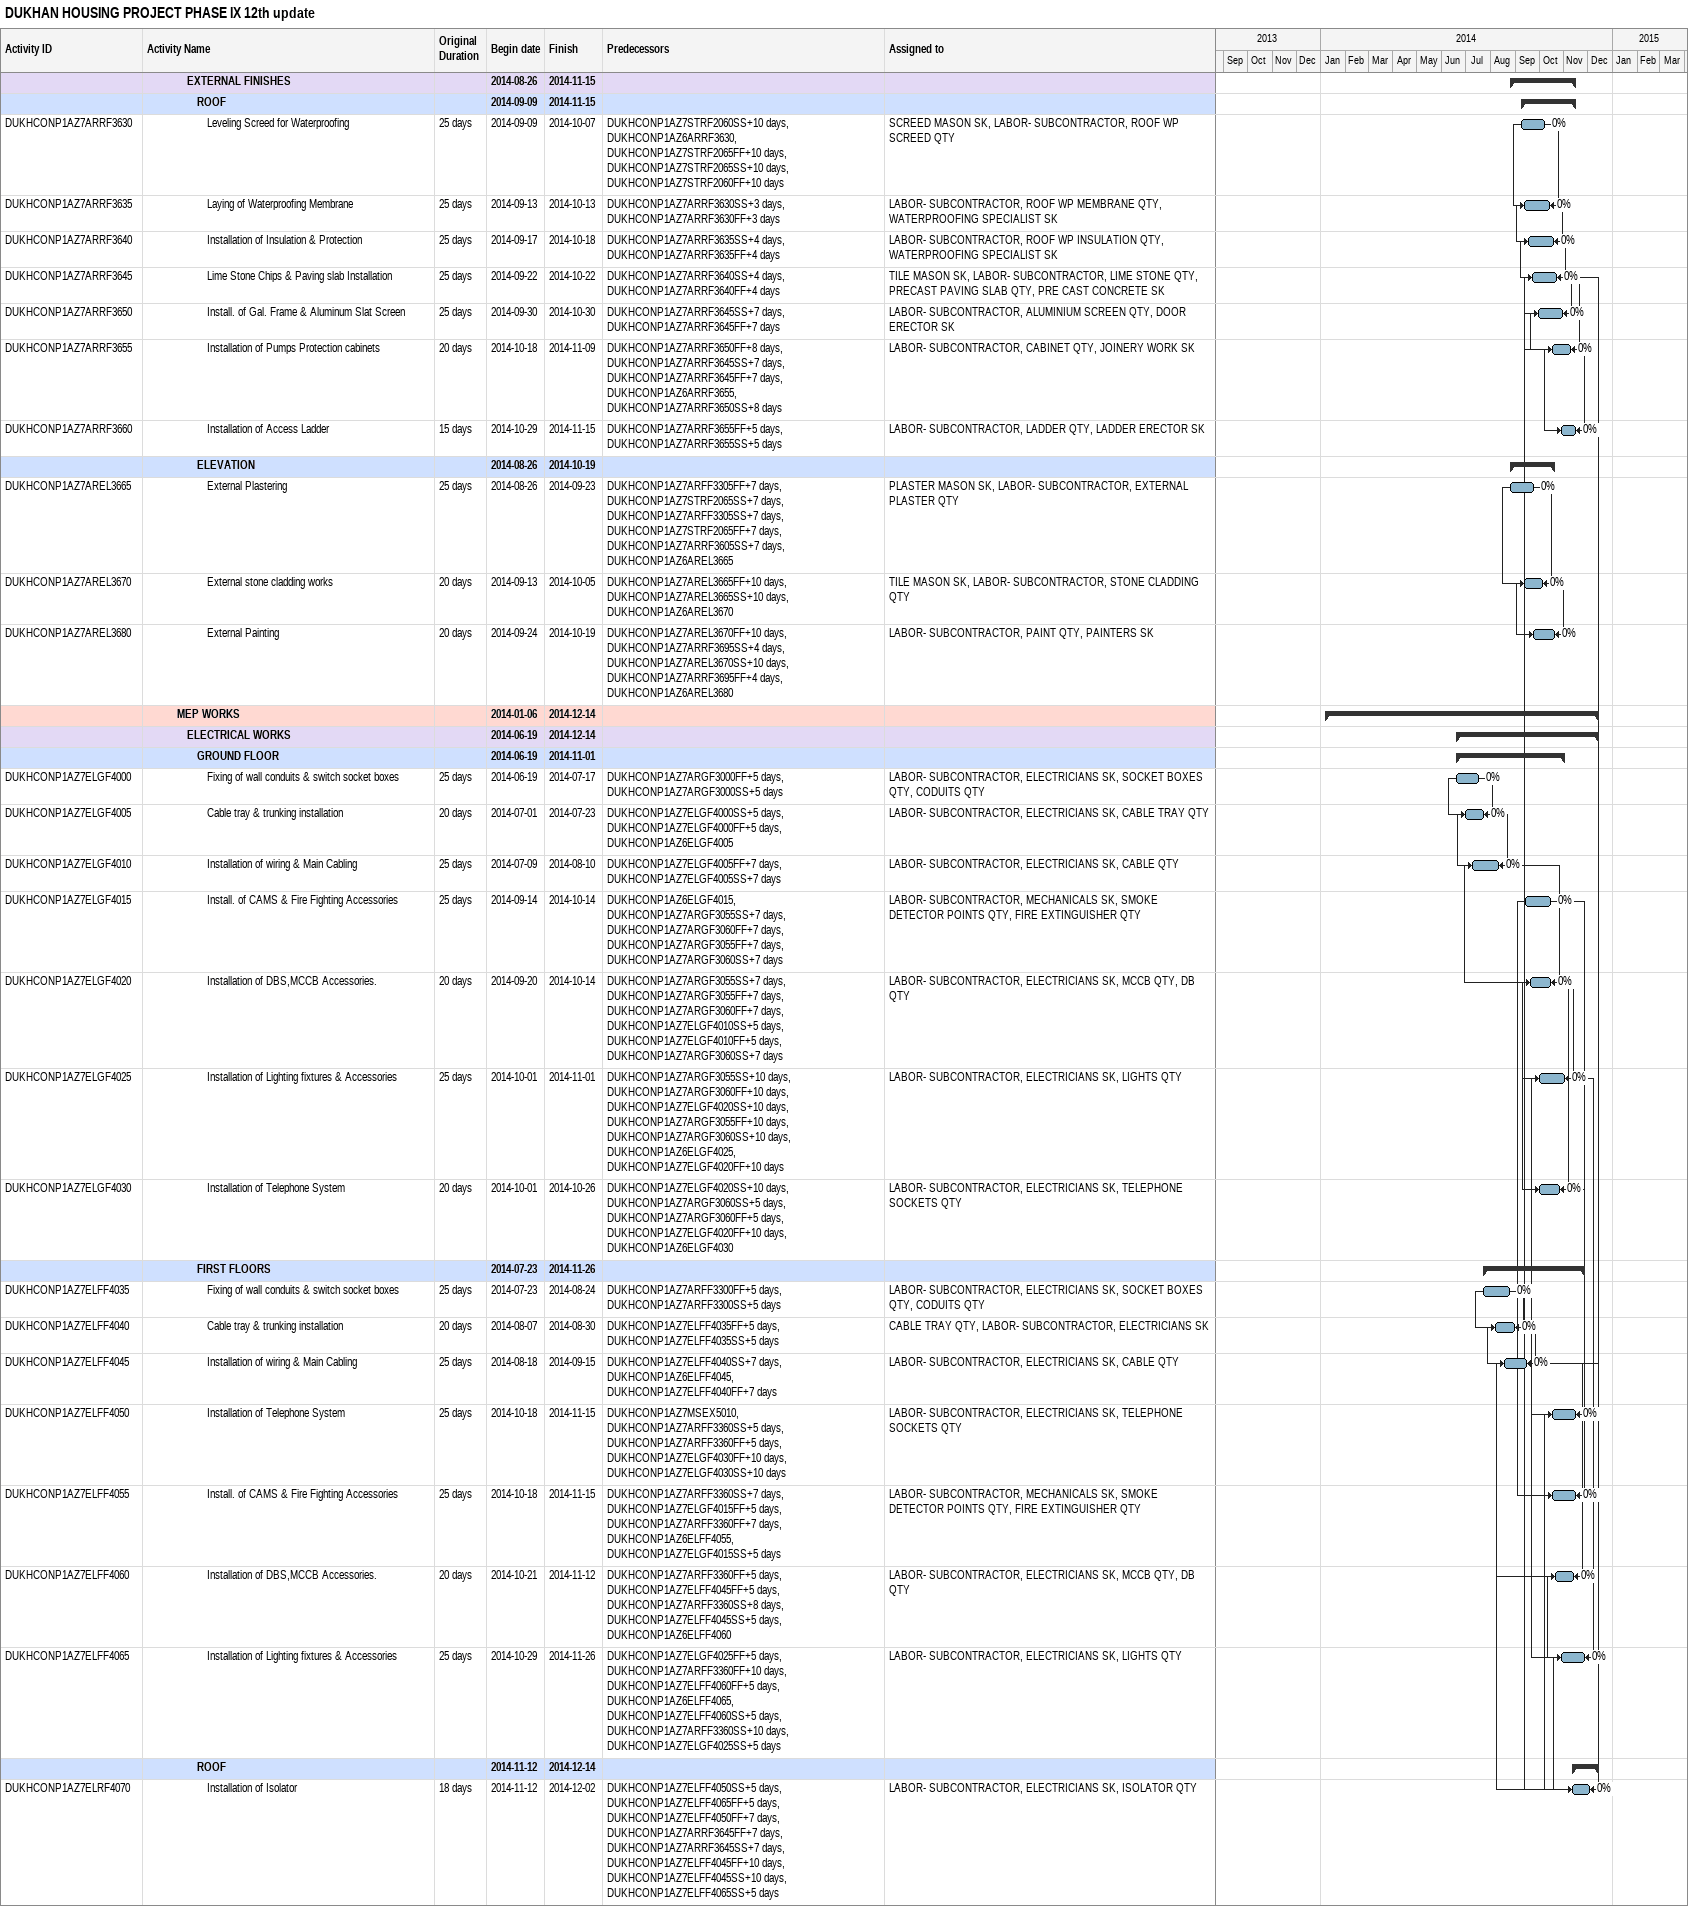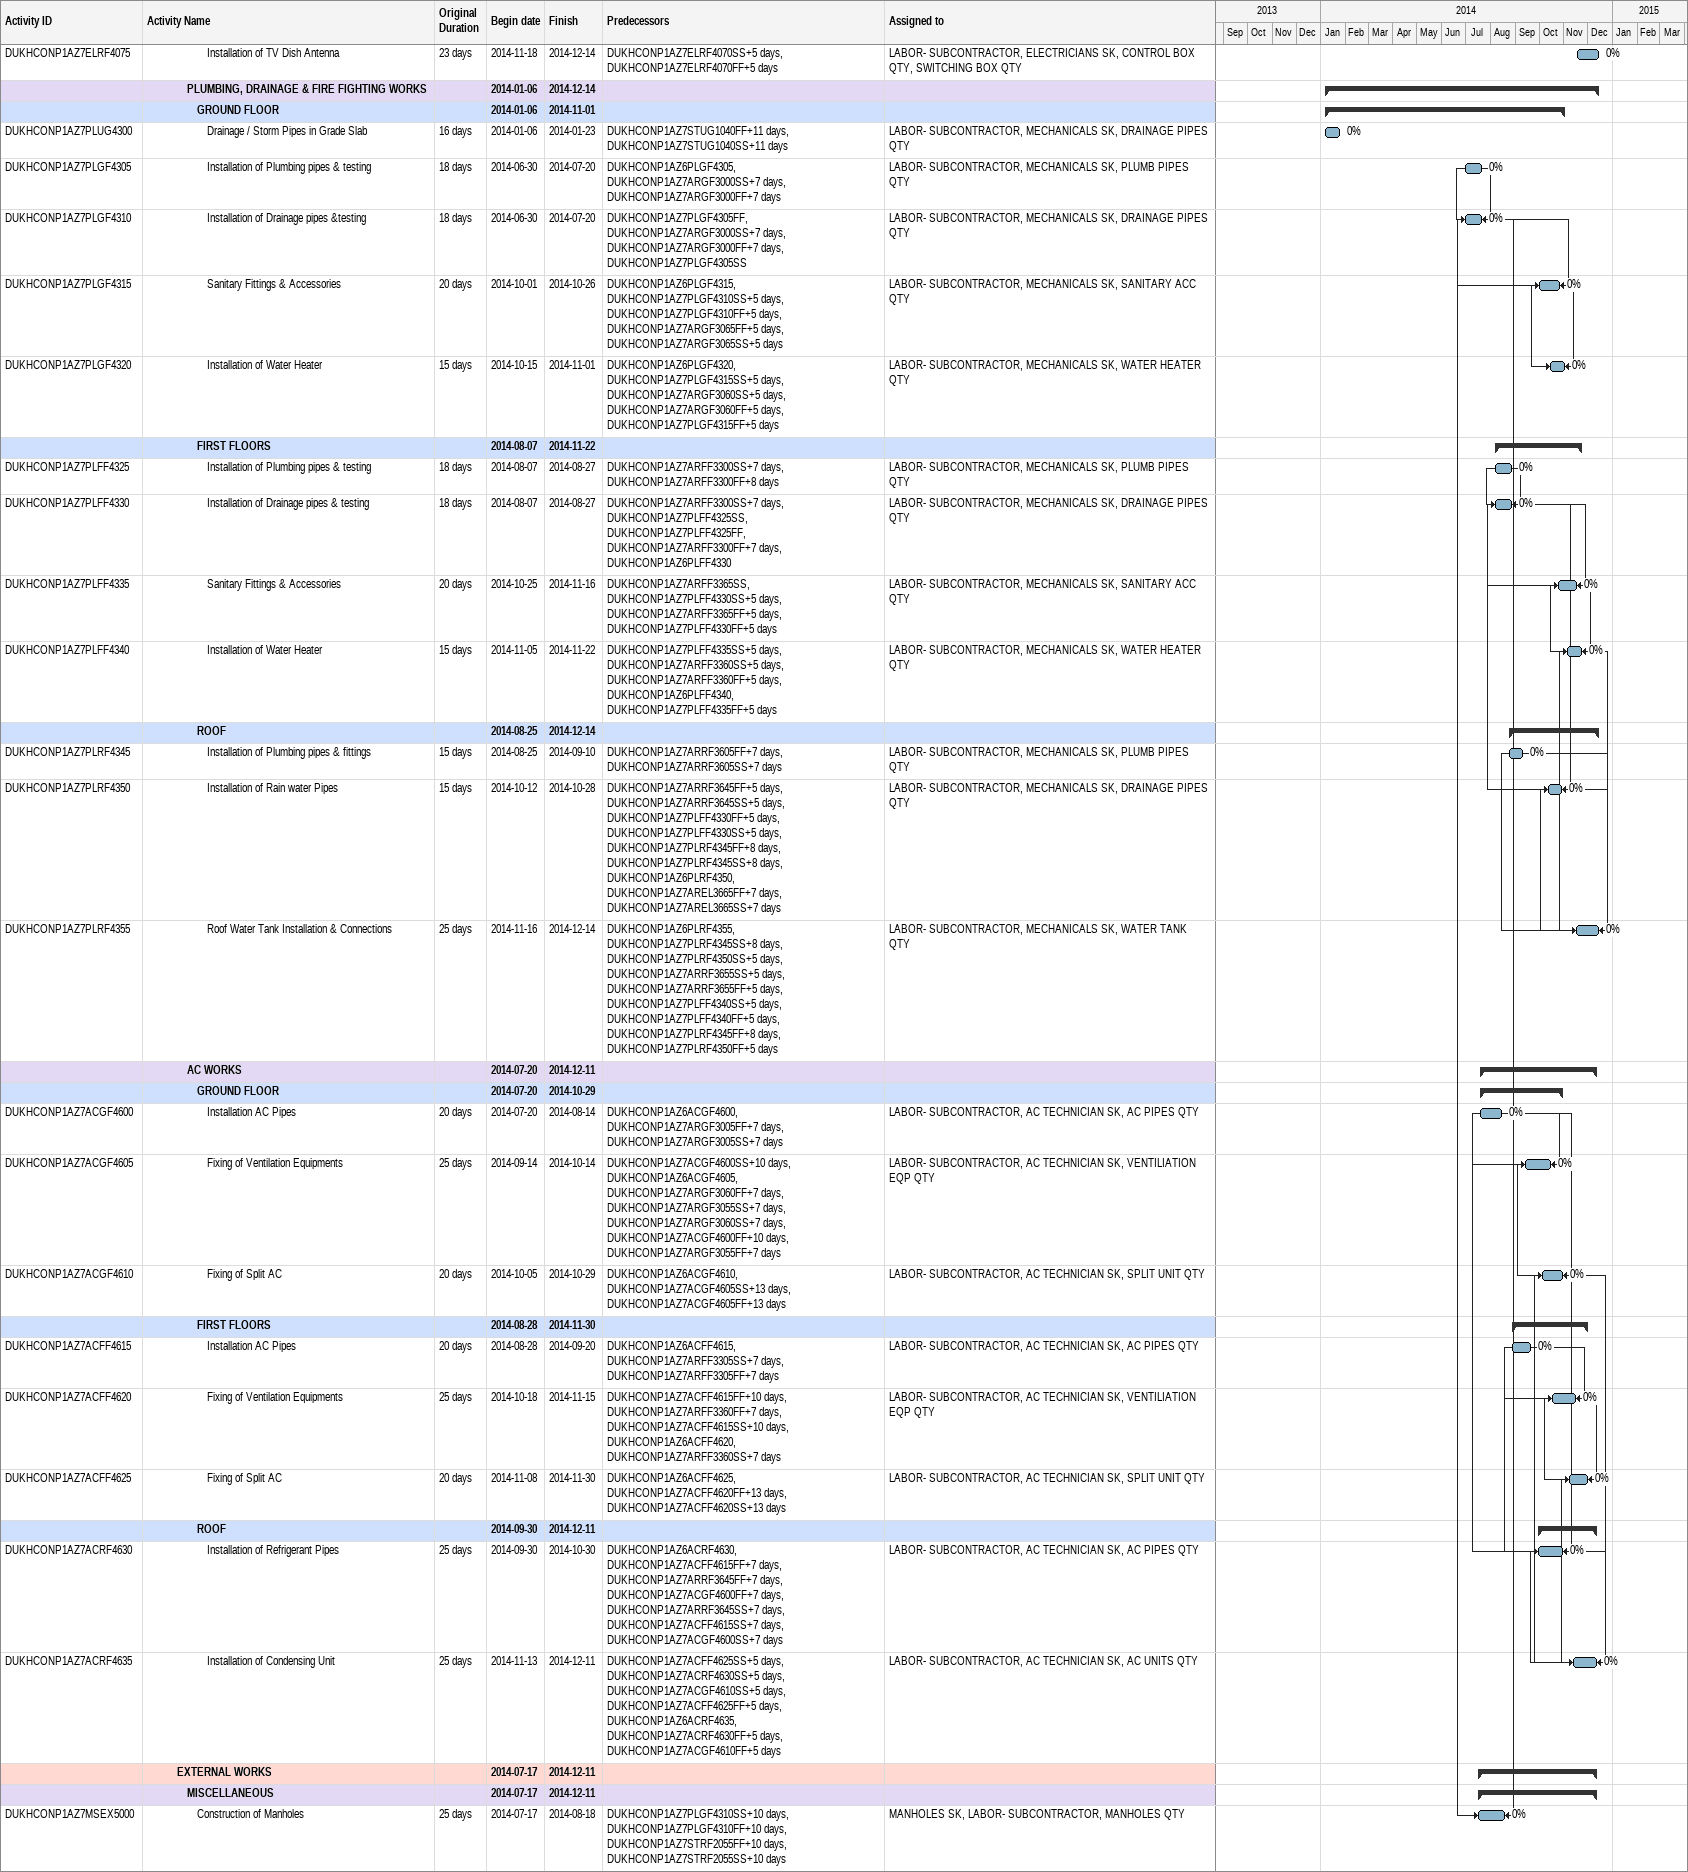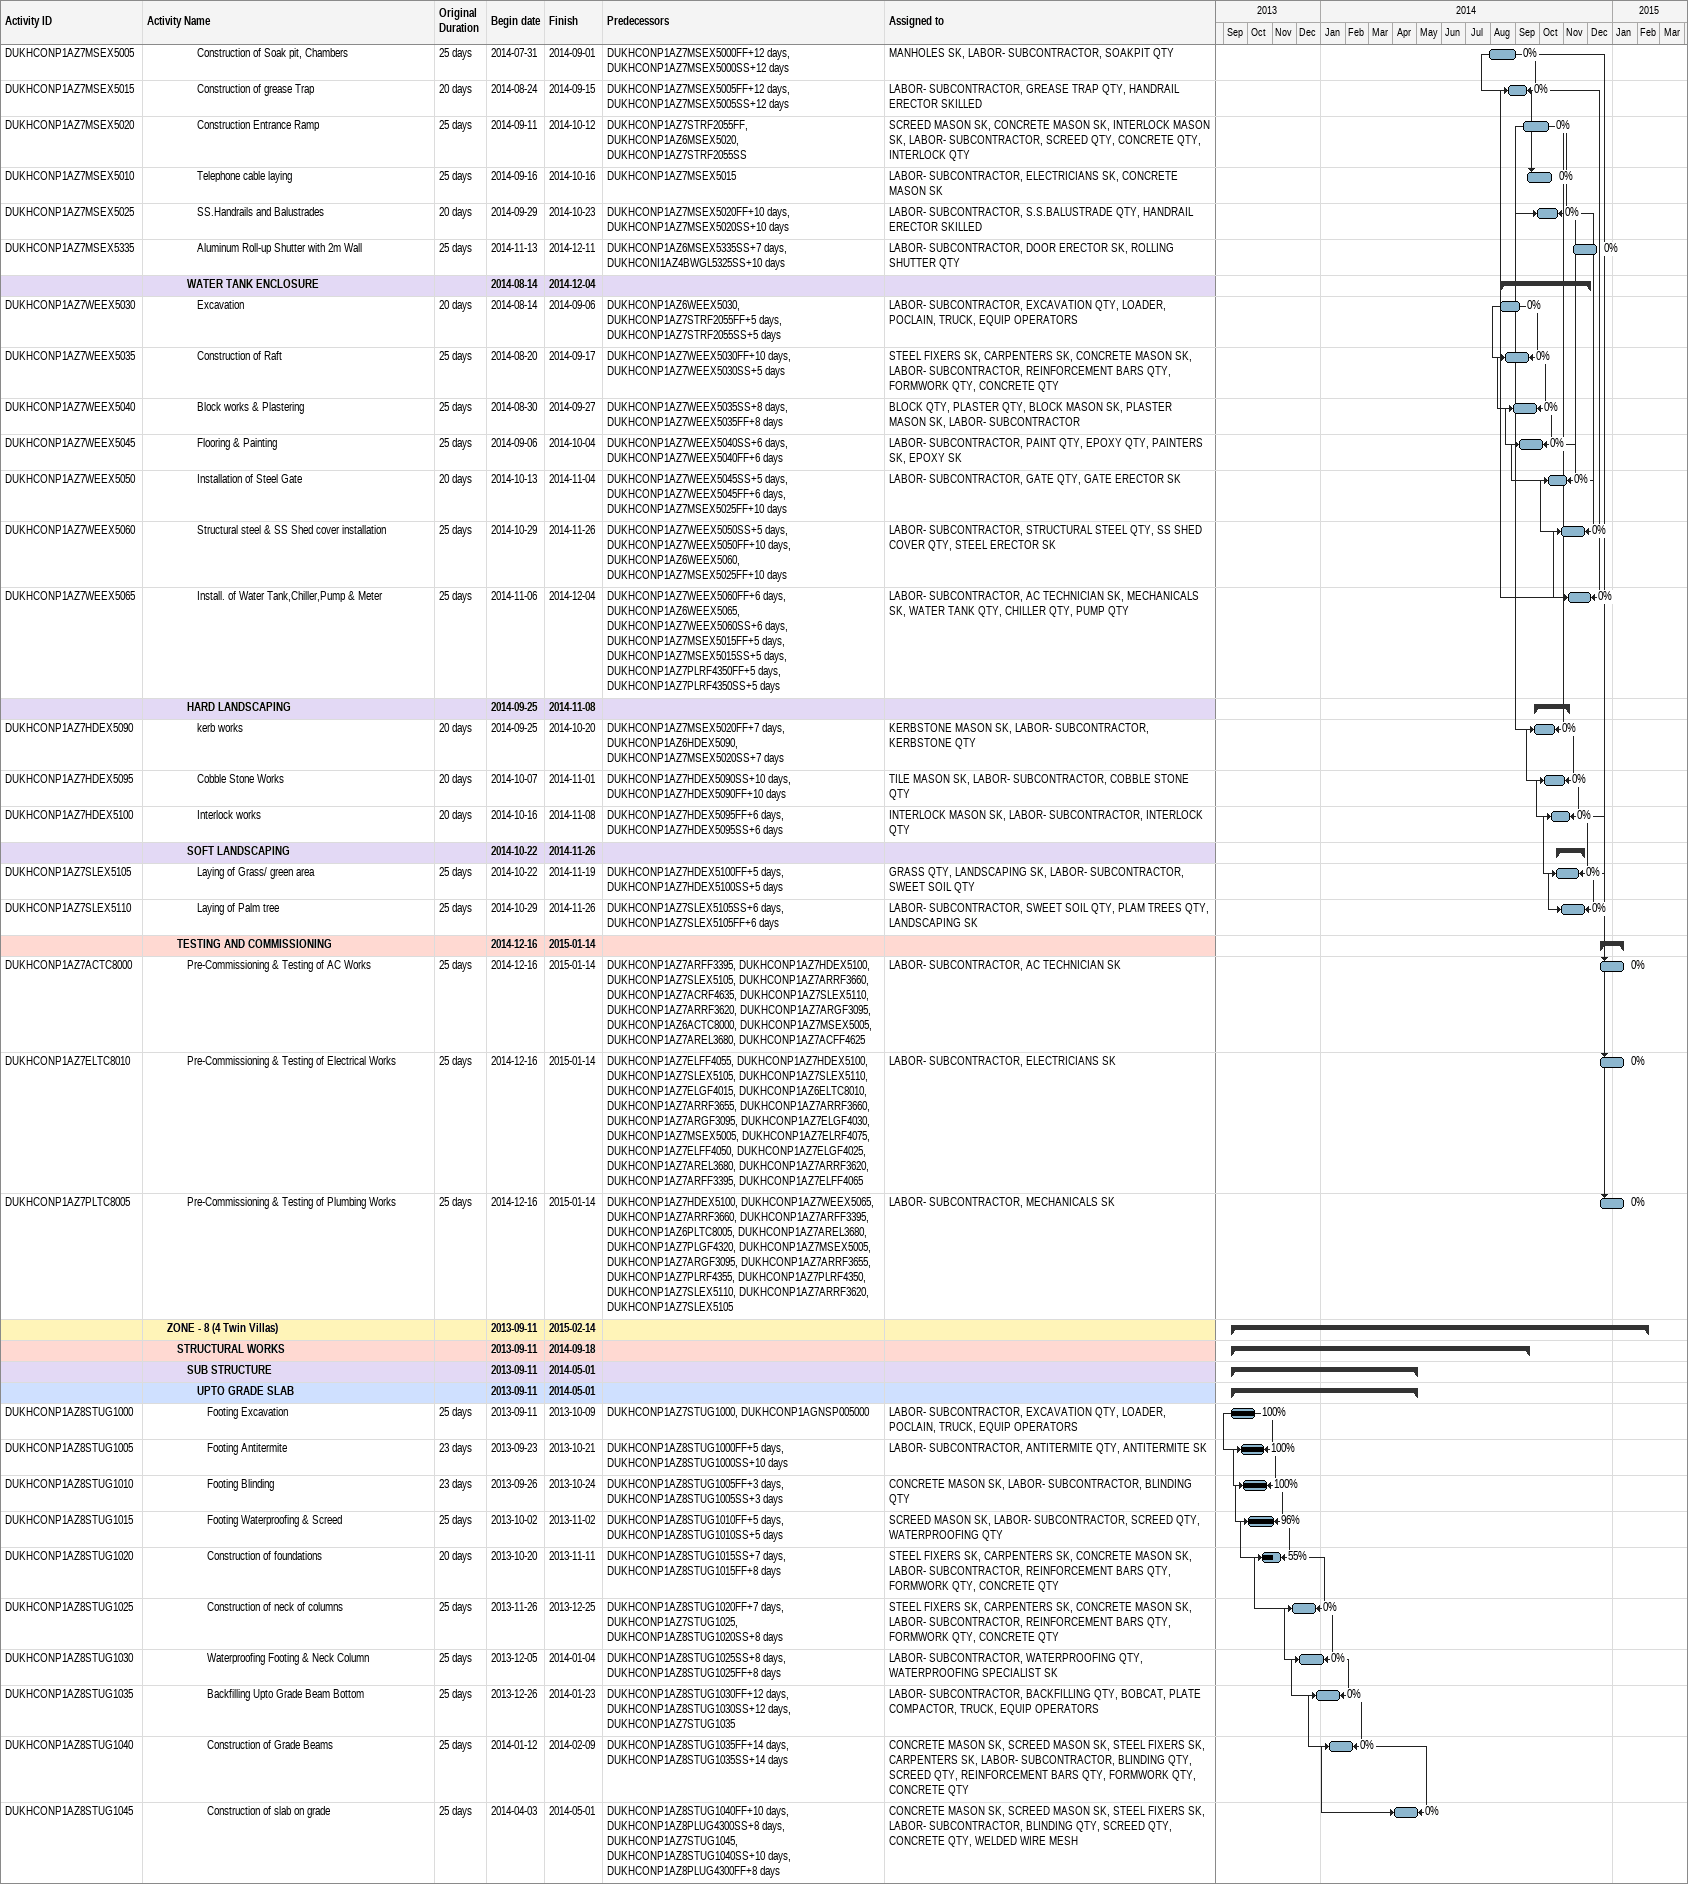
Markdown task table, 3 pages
DUKHAN HOUSING PROJECT PHASE IX 12th update

| ID | Level | Task | Original duration | Start | Finish | Predecessors | Resources | % complete |
|---|---|---|---|---|---|---|---|---|
|  | 5 | **EXTERNAL FINISHES** |  | 2014-08-26 | 2014-11-15 |  |  |  |
|  | 6 | **ROOF** |  | 2014-09-09 | 2014-11-15 |  |  |  |
| DUKHCONP1AZ7ARRF3630 | 7 | Leveling Screed for Waterproofing | 25d | 2014-09-09 | 2014-10-07 | DUKHCONP1AZ7STRF2060SS+10d, DUKHCONP1AZ6ARRF3630, DUKHCONP1AZ7STRF2065FF+10d, DUKHCONP1AZ7STRF2065SS+10d, DUKHCONP1AZ7STRF2060FF+10d | SCREED MASON SK, LABOR- SUBCONTRACTOR, ROOF WP SCREED QTY | 0 |
| DUKHCONP1AZ7ARRF3635 | 7 | Laying of Waterproofing Membrane | 25d | 2014-09-13 | 2014-10-13 | DUKHCONP1AZ7ARRF3630SS+3d, DUKHCONP1AZ7ARRF3630FF+3d | LABOR- SUBCONTRACTOR, ROOF WP MEMBRANE QTY, WATERPROOFING SPECIALIST SK | 0 |
| DUKHCONP1AZ7ARRF3640 | 7 | Installation of Insulation & Protection | 25d | 2014-09-17 | 2014-10-18 | DUKHCONP1AZ7ARRF3635SS+4d, DUKHCONP1AZ7ARRF3635FF+4d | LABOR- SUBCONTRACTOR, ROOF WP INSULATION QTY, WATERPROOFING SPECIALIST SK | 0 |
| DUKHCONP1AZ7ARRF3645 | 7 | Lime Stone Chips & Paving slab Installation | 25d | 2014-09-22 | 2014-10-22 | DUKHCONP1AZ7ARRF3640SS+4d, DUKHCONP1AZ7ARRF3640FF+4d | TILE MASON SK, LABOR- SUBCONTRACTOR, LIME STONE QTY, PRECAST PAVING SLAB QTY, PRE CAST CONCRETE SK | 0 |
| DUKHCONP1AZ7ARRF3650 | 7 | Install. of Gal. Frame & Aluminum Slat Screen | 25d | 2014-09-30 | 2014-10-30 | DUKHCONP1AZ7ARRF3645SS+7d, DUKHCONP1AZ7ARRF3645FF+7d | LABOR- SUBCONTRACTOR, ALUMINIUM SCREEN QTY, DOOR ERECTOR SK | 0 |
| DUKHCONP1AZ7ARRF3655 | 7 | Installation of Pumps Protection cabinets | 20d | 2014-10-18 | 2014-11-09 | DUKHCONP1AZ7ARRF3650FF+8d, DUKHCONP1AZ7ARRF3645SS+7d, DUKHCONP1AZ7ARRF3645FF+7d, DUKHCONP1AZ6ARRF3655, DUKHCONP1AZ7ARRF3650SS+8d | LABOR- SUBCONTRACTOR, CABINET QTY, JOINERY WORK SK | 0 |
| DUKHCONP1AZ7ARRF3660 | 7 | Installation of Access Ladder | 15d | 2014-10-29 | 2014-11-15 | DUKHCONP1AZ7ARRF3655FF+5d, DUKHCONP1AZ7ARRF3655SS+5d | LABOR- SUBCONTRACTOR, LADDER QTY, LADDER ERECTOR SK | 0 |
|  | 6 | **ELEVATION** |  | 2014-08-26 | 2014-10-19 |  |  |  |
| DUKHCONP1AZ7AREL3665 | 7 | External Plastering | 25d | 2014-08-26 | 2014-09-23 | DUKHCONP1AZ7ARFF3305FF+7d, DUKHCONP1AZ7STRF2065SS+7d, DUKHCONP1AZ7ARFF3305SS+7d, DUKHCONP1AZ7STRF2065FF+7d, DUKHCONP1AZ7ARRF3605SS+7d, DUKHCONP1AZ6AREL3665 | PLASTER MASON SK, LABOR- SUBCONTRACTOR, EXTERNAL PLASTER QTY | 0 |
| DUKHCONP1AZ7AREL3670 | 7 | External stone cladding works | 20d | 2014-09-13 | 2014-10-05 | DUKHCONP1AZ7AREL3665FF+10d, DUKHCONP1AZ7AREL3665SS+10d, DUKHCONP1AZ6AREL3670 | TILE MASON SK, LABOR- SUBCONTRACTOR, STONE CLADDING QTY | 0 |
| DUKHCONP1AZ7AREL3680 | 7 | External Painting | 20d | 2014-09-24 | 2014-10-19 | DUKHCONP1AZ7AREL3670FF+10d, DUKHCONP1AZ7ARRF3695SS+4d, DUKHCONP1AZ7AREL3670SS+10d, DUKHCONP1AZ7ARRF3695FF+4d, DUKHCONP1AZ6AREL3680 | LABOR- SUBCONTRACTOR, PAINT QTY, PAINTERS SK | 0 |
|  | 4 | **MEP WORKS** |  | 2014-01-06 | 2014-12-14 |  |  |  |
|  | 5 | **ELECTRICAL WORKS** |  | 2014-06-19 | 2014-12-14 |  |  |  |
|  | 6 | **GROUND FLOOR** |  | 2014-06-19 | 2014-11-01 |  |  |  |
| DUKHCONP1AZ7ELGF4000 | 7 | Fixing of wall conduits & switch socket boxes | 25d | 2014-06-19 | 2014-07-17 | DUKHCONP1AZ7ARGF3000FF+5d, DUKHCONP1AZ7ARGF3000SS+5d | LABOR- SUBCONTRACTOR, ELECTRICIANS SK, SOCKET BOXES QTY, CODUITS QTY | 0 |
| DUKHCONP1AZ7ELGF4005 | 7 | Cable tray & trunking installation | 20d | 2014-07-01 | 2014-07-23 | DUKHCONP1AZ7ELGF4000SS+5d, DUKHCONP1AZ7ELGF4000FF+5d, DUKHCONP1AZ6ELGF4005 | LABOR- SUBCONTRACTOR, ELECTRICIANS SK, CABLE TRAY QTY | 0 |
| DUKHCONP1AZ7ELGF4010 | 7 | Installation of wiring & Main Cabling | 25d | 2014-07-09 | 2014-08-10 | DUKHCONP1AZ7ELGF4005FF+7d, DUKHCONP1AZ7ELGF4005SS+7d | LABOR- SUBCONTRACTOR, ELECTRICIANS SK, CABLE QTY | 0 |
| DUKHCONP1AZ7ELGF4015 | 7 | Install. of CAMS & Fire Fighting Accessories | 25d | 2014-09-14 | 2014-10-14 | DUKHCONP1AZ6ELGF4015, DUKHCONP1AZ7ARGF3055SS+7d, DUKHCONP1AZ7ARGF3060FF+7d, DUKHCONP1AZ7ARGF3055FF+7d, DUKHCONP1AZ7ARGF3060SS+7d | LABOR- SUBCONTRACTOR, MECHANICALS SK, SMOKE DETECTOR POINTS QTY, FIRE EXTINGUISHER QTY | 0 |
| DUKHCONP1AZ7ELGF4020 | 7 | Installation of DBS,MCCB Accessories. | 20d | 2014-09-20 | 2014-10-14 | DUKHCONP1AZ7ARGF3055SS+7d, DUKHCONP1AZ7ARGF3055FF+7d, DUKHCONP1AZ7ARGF3060FF+7d, DUKHCONP1AZ7ELGF4010SS+5d, DUKHCONP1AZ7ELGF4010FF+5d, DUKHCONP1AZ7ARGF3060SS+7d | LABOR- SUBCONTRACTOR, ELECTRICIANS SK, MCCB QTY, DB QTY | 0 |
| DUKHCONP1AZ7ELGF4025 | 7 | Installation of Lighting fixtures & Accessories | 25d | 2014-10-01 | 2014-11-01 | DUKHCONP1AZ7ARGF3055SS+10d, DUKHCONP1AZ7ARGF3060FF+10d, DUKHCONP1AZ7ELGF4020SS+10d, DUKHCONP1AZ7ARGF3055FF+10d, DUKHCONP1AZ7ARGF3060SS+10d, DUKHCONP1AZ6ELGF4025, DUKHCONP1AZ7ELGF4020FF+10d | LABOR- SUBCONTRACTOR, ELECTRICIANS SK, LIGHTS QTY | 0 |
| DUKHCONP1AZ7ELGF4030 | 7 | Installation of Telephone System | 20d | 2014-10-01 | 2014-10-26 | DUKHCONP1AZ7ELGF4020SS+10d, DUKHCONP1AZ7ARGF3060SS+5d, DUKHCONP1AZ7ARGF3060FF+5d, DUKHCONP1AZ7ELGF4020FF+10d, DUKHCONP1AZ6ELGF4030 | LABOR- SUBCONTRACTOR, ELECTRICIANS SK, TELEPHONE SOCKETS QTY | 0 |
|  | 6 | **FIRST FLOORS** |  | 2014-07-23 | 2014-11-26 |  |  |  |
| DUKHCONP1AZ7ELFF4035 | 7 | Fixing of wall conduits & switch socket boxes | 25d | 2014-07-23 | 2014-08-24 | DUKHCONP1AZ7ARFF3300FF+5d, DUKHCONP1AZ7ARFF3300SS+5d | LABOR- SUBCONTRACTOR, ELECTRICIANS SK, SOCKET BOXES QTY, CODUITS QTY | 0 |
| DUKHCONP1AZ7ELFF4040 | 7 | Cable tray & trunking installation | 20d | 2014-08-07 | 2014-08-30 | DUKHCONP1AZ7ELFF4035FF+5d, DUKHCONP1AZ7ELFF4035SS+5d | CABLE TRAY QTY, LABOR- SUBCONTRACTOR, ELECTRICIANS SK | 0 |
| DUKHCONP1AZ7ELFF4045 | 7 | Installation of wiring & Main Cabling | 25d | 2014-08-18 | 2014-09-15 | DUKHCONP1AZ7ELFF4040SS+7d, DUKHCONP1AZ6ELFF4045, DUKHCONP1AZ7ELFF4040FF+7d | LABOR- SUBCONTRACTOR, ELECTRICIANS SK, CABLE QTY | 0 |
| DUKHCONP1AZ7ELFF4050 | 7 | Installation of Telephone System | 25d | 2014-10-18 | 2014-11-15 | DUKHCONP1AZ7MSEX5010, DUKHCONP1AZ7ARFF3360SS+5d, DUKHCONP1AZ7ARFF3360FF+5d, DUKHCONP1AZ7ELGF4030FF+10d, DUKHCONP1AZ7ELGF4030SS+10d | LABOR- SUBCONTRACTOR, ELECTRICIANS SK, TELEPHONE SOCKETS QTY | 0 |
| DUKHCONP1AZ7ELFF4055 | 7 | Install. of CAMS & Fire Fighting Accessories | 25d | 2014-10-18 | 2014-11-15 | DUKHCONP1AZ7ARFF3360SS+7d, DUKHCONP1AZ7ELGF4015FF+5d, DUKHCONP1AZ7ARFF3360FF+7d, DUKHCONP1AZ6ELFF4055, DUKHCONP1AZ7ELGF4015SS+5d | LABOR- SUBCONTRACTOR, MECHANICALS SK, SMOKE DETECTOR POINTS QTY, FIRE EXTINGUISHER QTY | 0 |
| DUKHCONP1AZ7ELFF4060 | 7 | Installation of DBS,MCCB Accessories. | 20d | 2014-10-21 | 2014-11-12 | DUKHCONP1AZ7ARFF3360FF+5d, DUKHCONP1AZ7ELFF4045FF+5d, DUKHCONP1AZ7ARFF3360SS+8d, DUKHCONP1AZ7ELFF4045SS+5d, DUKHCONP1AZ6ELFF4060 | LABOR- SUBCONTRACTOR, ELECTRICIANS SK, MCCB QTY, DB QTY | 0 |
| DUKHCONP1AZ7ELFF4065 | 7 | Installation of Lighting fixtures & Accessories | 25d | 2014-10-29 | 2014-11-26 | DUKHCONP1AZ7ELGF4025FF+5d, DUKHCONP1AZ7ARFF3360FF+10d, DUKHCONP1AZ7ELFF4060FF+5d, DUKHCONP1AZ6ELFF4065, DUKHCONP1AZ7ELFF4060SS+5d, DUKHCONP1AZ7ARFF3360SS+10d, DUKHCONP1AZ7ELGF4025SS+5d | LABOR- SUBCONTRACTOR, ELECTRICIANS SK, LIGHTS QTY | 0 |
|  | 6 | **ROOF** |  | 2014-11-12 | 2014-12-14 |  |  |  |
| DUKHCONP1AZ7ELRF4070 | 7 | Installation of Isolator | 18d | 2014-11-12 | 2014-12-02 | DUKHCONP1AZ7ELFF4050SS+5d, DUKHCONP1AZ7ELFF4065FF+5d, DUKHCONP1AZ7ELFF4050FF+7d, DUKHCONP1AZ7ARRF3645FF+7d, DUKHCONP1AZ7ARRF3645SS+7d, DUKHCONP1AZ7ELFF4045FF+10d, DUKHCONP1AZ7ELFF4045SS+10d, DUKHCONP1AZ7ELFF4065SS+5d | LABOR- SUBCONTRACTOR, ELECTRICIANS SK, ISOLATOR QTY | 0 |
| DUKHCONP1AZ7ELRF4075 | 7 | Installation of TV Dish Antenna | 23d | 2014-11-18 | 2014-12-14 | DUKHCONP1AZ7ELRF4070SS+5d, DUKHCONP1AZ7ELRF4070FF+5d | LABOR- SUBCONTRACTOR, ELECTRICIANS SK, CONTROL BOX QTY, SWITCHING BOX QTY | 0 |
|  | 5 | **PLUMBING, DRAINAGE & FIRE FIGHTING WORKS** |  | 2014-01-06 | 2014-12-14 |  |  |  |
|  | 6 | **GROUND FLOOR** |  | 2014-01-06 | 2014-11-01 |  |  |  |
| DUKHCONP1AZ7PLUG4300 | 7 | Drainage / Storm Pipes in Grade Slab | 16d | 2014-01-06 | 2014-01-23 | DUKHCONP1AZ7STUG1040FF+11d, DUKHCONP1AZ7STUG1040SS+11d | LABOR- SUBCONTRACTOR, MECHANICALS SK, DRAINAGE PIPES QTY | 0 |
| DUKHCONP1AZ7PLGF4305 | 7 | Installation of Plumbing pipes & testing | 18d | 2014-06-30 | 2014-07-20 | DUKHCONP1AZ6PLGF4305, DUKHCONP1AZ7ARGF3000SS+7d, DUKHCONP1AZ7ARGF3000FF+7d | LABOR- SUBCONTRACTOR, MECHANICALS SK, PLUMB PIPES QTY | 0 |
| DUKHCONP1AZ7PLGF4310 | 7 | Installation of Drainage pipes &testing | 18d | 2014-06-30 | 2014-07-20 | DUKHCONP1AZ7PLGF4305FF, DUKHCONP1AZ7ARGF3000SS+7d, DUKHCONP1AZ7ARGF3000FF+7d, DUKHCONP1AZ7PLGF4305SS | LABOR- SUBCONTRACTOR, MECHANICALS SK, DRAINAGE PIPES QTY | 0 |
| DUKHCONP1AZ7PLGF4315 | 7 | Sanitary Fittings & Accessories | 20d | 2014-10-01 | 2014-10-26 | DUKHCONP1AZ6PLGF4315, DUKHCONP1AZ7PLGF4310SS+5d, DUKHCONP1AZ7PLGF4310FF+5d, DUKHCONP1AZ7ARGF3065FF+5d, DUKHCONP1AZ7ARGF3065SS+5d | LABOR- SUBCONTRACTOR, MECHANICALS SK, SANITARY ACC QTY | 0 |
| DUKHCONP1AZ7PLGF4320 | 7 | Installation of Water Heater | 15d | 2014-10-15 | 2014-11-01 | DUKHCONP1AZ6PLGF4320, DUKHCONP1AZ7PLGF4315SS+5d, DUKHCONP1AZ7ARGF3060SS+5d, DUKHCONP1AZ7ARGF3060FF+5d, DUKHCONP1AZ7PLGF4315FF+5d | LABOR- SUBCONTRACTOR, MECHANICALS SK, WATER HEATER QTY | 0 |
|  | 6 | **FIRST FLOORS** |  | 2014-08-07 | 2014-11-22 |  |  |  |
| DUKHCONP1AZ7PLFF4325 | 7 | Installation of Plumbing pipes & testing | 18d | 2014-08-07 | 2014-08-27 | DUKHCONP1AZ7ARFF3300SS+7d, DUKHCONP1AZ7ARFF3300FF+8d | LABOR- SUBCONTRACTOR, MECHANICALS SK, PLUMB PIPES QTY | 0 |
| DUKHCONP1AZ7PLFF4330 | 7 | Installation of Drainage pipes & testing | 18d | 2014-08-07 | 2014-08-27 | DUKHCONP1AZ7ARFF3300SS+7d, DUKHCONP1AZ7PLFF4325SS, DUKHCONP1AZ7PLFF4325FF, DUKHCONP1AZ7ARFF3300FF+7d, DUKHCONP1AZ6PLFF4330 | LABOR- SUBCONTRACTOR, MECHANICALS SK, DRAINAGE PIPES QTY | 0 |
| DUKHCONP1AZ7PLFF4335 | 7 | Sanitary Fittings & Accessories | 20d | 2014-10-25 | 2014-11-16 | DUKHCONP1AZ7ARFF3365SS, DUKHCONP1AZ7PLFF4330SS+5d, DUKHCONP1AZ7ARFF3365FF+5d, DUKHCONP1AZ7PLFF4330FF+5d | LABOR- SUBCONTRACTOR, MECHANICALS SK, SANITARY ACC QTY | 0 |
| DUKHCONP1AZ7PLFF4340 | 7 | Installation of Water Heater | 15d | 2014-11-05 | 2014-11-22 | DUKHCONP1AZ7PLFF4335SS+5d, DUKHCONP1AZ7ARFF3360SS+5d, DUKHCONP1AZ7ARFF3360FF+5d, DUKHCONP1AZ6PLFF4340, DUKHCONP1AZ7PLFF4335FF+5d | LABOR- SUBCONTRACTOR, MECHANICALS SK, WATER HEATER QTY | 0 |
|  | 6 | **ROOF** |  | 2014-08-25 | 2014-12-14 |  |  |  |
| DUKHCONP1AZ7PLRF4345 | 7 | Installation of Plumbing pipes & fittings | 15d | 2014-08-25 | 2014-09-10 | DUKHCONP1AZ7ARRF3605FF+7d, DUKHCONP1AZ7ARRF3605SS+7d | LABOR- SUBCONTRACTOR, MECHANICALS SK, PLUMB PIPES QTY | 0 |
| DUKHCONP1AZ7PLRF4350 | 7 | Installation of Rain water Pipes | 15d | 2014-10-12 | 2014-10-28 | DUKHCONP1AZ7ARRF3645FF+5d, DUKHCONP1AZ7ARRF3645SS+5d, DUKHCONP1AZ7PLFF4330FF+5d, DUKHCONP1AZ7PLFF4330SS+5d, DUKHCONP1AZ7PLRF4345FF+8d, DUKHCONP1AZ7PLRF4345SS+8d, DUKHCONP1AZ6PLRF4350, DUKHCONP1AZ7AREL3665FF+7d, DUKHCONP1AZ7AREL3665SS+7d | LABOR- SUBCONTRACTOR, MECHANICALS SK, DRAINAGE PIPES QTY | 0 |
| DUKHCONP1AZ7PLRF4355 | 7 | Roof Water Tank Installation & Connections | 25d | 2014-11-16 | 2014-12-14 | DUKHCONP1AZ6PLRF4355, DUKHCONP1AZ7PLRF4345SS+8d, DUKHCONP1AZ7PLRF4350SS+5d, DUKHCONP1AZ7ARRF3655SS+5d, DUKHCONP1AZ7ARRF3655FF+5d, DUKHCONP1AZ7PLFF4340SS+5d, DUKHCONP1AZ7PLFF4340FF+5d, DUKHCONP1AZ7PLRF4345FF+8d, DUKHCONP1AZ7PLRF4350FF+5d | LABOR- SUBCONTRACTOR, MECHANICALS SK, WATER TANK QTY | 0 |
|  | 5 | **AC WORKS** |  | 2014-07-20 | 2014-12-11 |  |  |  |
|  | 6 | **GROUND FLOOR** |  | 2014-07-20 | 2014-10-29 |  |  |  |
| DUKHCONP1AZ7ACGF4600 | 7 | Installation AC Pipes | 20d | 2014-07-20 | 2014-08-14 | DUKHCONP1AZ6ACGF4600, DUKHCONP1AZ7ARGF3005FF+7d, DUKHCONP1AZ7ARGF3005SS+7d | LABOR- SUBCONTRACTOR, AC TECHNICIAN SK, AC PIPES QTY | 0 |
| DUKHCONP1AZ7ACGF4605 | 7 | Fixing of Ventilation Equipments | 25d | 2014-09-14 | 2014-10-14 | DUKHCONP1AZ7ACGF4600SS+10d, DUKHCONP1AZ6ACGF4605, DUKHCONP1AZ7ARGF3060FF+7d, DUKHCONP1AZ7ARGF3055SS+7d, DUKHCONP1AZ7ARGF3060SS+7d, DUKHCONP1AZ7ACGF4600FF+10d, DUKHCONP1AZ7ARGF3055FF+7d | LABOR- SUBCONTRACTOR, AC TECHNICIAN SK, VENTILIATION EQP QTY | 0 |
| DUKHCONP1AZ7ACGF4610 | 7 | Fixing of Split AC | 20d | 2014-10-05 | 2014-10-29 | DUKHCONP1AZ6ACGF4610, DUKHCONP1AZ7ACGF4605SS+13d, DUKHCONP1AZ7ACGF4605FF+13d | LABOR- SUBCONTRACTOR, AC TECHNICIAN SK, SPLIT UNIT QTY | 0 |
|  | 6 | **FIRST FLOORS** |  | 2014-08-28 | 2014-11-30 |  |  |  |
| DUKHCONP1AZ7ACFF4615 | 7 | Installation AC Pipes | 20d | 2014-08-28 | 2014-09-20 | DUKHCONP1AZ6ACFF4615, DUKHCONP1AZ7ARFF3305SS+7d, DUKHCONP1AZ7ARFF3305FF+7d | LABOR- SUBCONTRACTOR, AC TECHNICIAN SK, AC PIPES QTY | 0 |
| DUKHCONP1AZ7ACFF4620 | 7 | Fixing of Ventilation Equipments | 25d | 2014-10-18 | 2014-11-15 | DUKHCONP1AZ7ACFF4615FF+10d, DUKHCONP1AZ7ARFF3360FF+7d, DUKHCONP1AZ7ACFF4615SS+10d, DUKHCONP1AZ6ACFF4620, DUKHCONP1AZ7ARFF3360SS+7d | LABOR- SUBCONTRACTOR, AC TECHNICIAN SK, VENTILIATION EQP QTY | 0 |
| DUKHCONP1AZ7ACFF4625 | 7 | Fixing of Split AC | 20d | 2014-11-08 | 2014-11-30 | DUKHCONP1AZ6ACFF4625, DUKHCONP1AZ7ACFF4620FF+13d, DUKHCONP1AZ7ACFF4620SS+13d | LABOR- SUBCONTRACTOR, AC TECHNICIAN SK, SPLIT UNIT QTY | 0 |
|  | 6 | **ROOF** |  | 2014-09-30 | 2014-12-11 |  |  |  |
| DUKHCONP1AZ7ACRF4630 | 7 | Installation of Refrigerant Pipes | 25d | 2014-09-30 | 2014-10-30 | DUKHCONP1AZ6ACRF4630, DUKHCONP1AZ7ACFF4615FF+7d, DUKHCONP1AZ7ARRF3645FF+7d, DUKHCONP1AZ7ACGF4600FF+7d, DUKHCONP1AZ7ARRF3645SS+7d, DUKHCONP1AZ7ACFF4615SS+7d, DUKHCONP1AZ7ACGF4600SS+7d | LABOR- SUBCONTRACTOR, AC TECHNICIAN SK, AC PIPES QTY | 0 |
| DUKHCONP1AZ7ACRF4635 | 7 | Installation of Condensing Unit | 25d | 2014-11-13 | 2014-12-11 | DUKHCONP1AZ7ACFF4625SS+5d, DUKHCONP1AZ7ACRF4630SS+5d, DUKHCONP1AZ7ACGF4610SS+5d, DUKHCONP1AZ7ACFF4625FF+5d, DUKHCONP1AZ6ACRF4635, DUKHCONP1AZ7ACRF4630FF+5d, DUKHCONP1AZ7ACGF4610FF+5d | LABOR- SUBCONTRACTOR, AC TECHNICIAN SK, AC UNITS QTY | 0 |
|  | 4 | **EXTERNAL WORKS** |  | 2014-07-17 | 2014-12-11 |  |  |  |
|  | 5 | **MISCELLANEOUS** |  | 2014-07-17 | 2014-12-11 |  |  |  |
| DUKHCONP1AZ7MSEX5000 | 6 | Construction of Manholes | 25d | 2014-07-17 | 2014-08-18 | DUKHCONP1AZ7PLGF4310SS+10d, DUKHCONP1AZ7PLGF4310FF+10d, DUKHCONP1AZ7STRF2055FF+10d, DUKHCONP1AZ7STRF2055SS+10d | MANHOLES SK, LABOR- SUBCONTRACTOR, MANHOLES QTY | 0 |
| DUKHCONP1AZ7MSEX5005 | 6 | Construction of Soak pit, Chambers | 25d | 2014-07-31 | 2014-09-01 | DUKHCONP1AZ7MSEX5000FF+12d, DUKHCONP1AZ7MSEX5000SS+12d | MANHOLES SK, LABOR- SUBCONTRACTOR, SOAKPIT QTY | 0 |
| DUKHCONP1AZ7MSEX5015 | 6 | Construction of grease Trap | 20d | 2014-08-24 | 2014-09-15 | DUKHCONP1AZ7MSEX5005FF+12d, DUKHCONP1AZ7MSEX5005SS+12d | LABOR- SUBCONTRACTOR, GREASE TRAP QTY, HANDRAIL ERECTOR SKILLED | 0 |
| DUKHCONP1AZ7MSEX5020 | 6 | Construction Entrance Ramp | 25d | 2014-09-11 | 2014-10-12 | DUKHCONP1AZ7STRF2055FF, DUKHCONP1AZ6MSEX5020, DUKHCONP1AZ7STRF2055SS | SCREED MASON SK, CONCRETE MASON SK, INTERLOCK MASON SK, LABOR- SUBCONTRACTOR, SCREED QTY, CONCRETE QTY, INTERLOCK QTY | 0 |
| DUKHCONP1AZ7MSEX5010 | 6 | Telephone cable laying | 25d | 2014-09-16 | 2014-10-16 | DUKHCONP1AZ7MSEX5015 | LABOR- SUBCONTRACTOR, ELECTRICIANS SK, CONCRETE MASON SK | 0 |
| DUKHCONP1AZ7MSEX5025 | 6 | SS.Handrails and Balustrades | 20d | 2014-09-29 | 2014-10-23 | DUKHCONP1AZ7MSEX5020FF+10d, DUKHCONP1AZ7MSEX5020SS+10d | LABOR- SUBCONTRACTOR, S.S.BALUSTRADE QTY, HANDRAIL ERECTOR SKILLED | 0 |
| DUKHCONP1AZ7MSEX5335 | 6 | Aluminum Roll-up Shutter with 2m Wall | 25d | 2014-11-13 | 2014-12-11 | DUKHCONP1AZ6MSEX5335SS+7d, DUKHCONI1AZ4BWGL5325SS+10d | LABOR- SUBCONTRACTOR, DOOR ERECTOR SK, ROLLING SHUTTER QTY | 0 |
|  | 5 | **WATER TANK ENCLOSURE** |  | 2014-08-14 | 2014-12-04 |  |  |  |
| DUKHCONP1AZ7WEEX5030 | 6 | Excavation | 20d | 2014-08-14 | 2014-09-06 | DUKHCONP1AZ6WEEX5030, DUKHCONP1AZ7STRF2055FF+5d, DUKHCONP1AZ7STRF2055SS+5d | LABOR- SUBCONTRACTOR, EXCAVATION QTY, LOADER, POCLAIN, TRUCK, EQUIP OPERATORS | 0 |
| DUKHCONP1AZ7WEEX5035 | 6 | Construction of Raft | 25d | 2014-08-20 | 2014-09-17 | DUKHCONP1AZ7WEEX5030FF+10d, DUKHCONP1AZ7WEEX5030SS+5d | STEEL FIXERS SK, CARPENTERS SK, CONCRETE MASON SK, LABOR- SUBCONTRACTOR, REINFORCEMENT BARS QTY, FORMWORK QTY, CONCRETE QTY | 0 |
| DUKHCONP1AZ7WEEX5040 | 6 | Block works & Plastering | 25d | 2014-08-30 | 2014-09-27 | DUKHCONP1AZ7WEEX5035SS+8d, DUKHCONP1AZ7WEEX5035FF+8d | BLOCK QTY, PLASTER QTY, BLOCK MASON SK, PLASTER MASON SK, LABOR- SUBCONTRACTOR | 0 |
| DUKHCONP1AZ7WEEX5045 | 6 | Flooring & Painting | 25d | 2014-09-06 | 2014-10-04 | DUKHCONP1AZ7WEEX5040SS+6d, DUKHCONP1AZ7WEEX5040FF+6d | LABOR- SUBCONTRACTOR, PAINT QTY, EPOXY QTY, PAINTERS SK, EPOXY SK | 0 |
| DUKHCONP1AZ7WEEX5050 | 6 | Installation of Steel Gate | 20d | 2014-10-13 | 2014-11-04 | DUKHCONP1AZ7WEEX5045SS+5d, DUKHCONP1AZ7WEEX5045FF+6d, DUKHCONP1AZ7MSEX5025FF+10d | LABOR- SUBCONTRACTOR, GATE QTY, GATE ERECTOR SK | 0 |
| DUKHCONP1AZ7WEEX5060 | 6 | Structural steel & SS Shed cover installation | 25d | 2014-10-29 | 2014-11-26 | DUKHCONP1AZ7WEEX5050SS+5d, DUKHCONP1AZ7WEEX5050FF+10d, DUKHCONP1AZ6WEEX5060, DUKHCONP1AZ7MSEX5025FF+10d | LABOR- SUBCONTRACTOR, STRUCTURAL STEEL QTY, SS SHED COVER QTY, STEEL ERECTOR SK | 0 |
| DUKHCONP1AZ7WEEX5065 | 6 | Install. of Water Tank,Chiller,Pump & Meter | 25d | 2014-11-06 | 2014-12-04 | DUKHCONP1AZ7WEEX5060FF+6d, DUKHCONP1AZ6WEEX5065, DUKHCONP1AZ7WEEX5060SS+6d, DUKHCONP1AZ7MSEX5015FF+5d, DUKHCONP1AZ7MSEX5015SS+5d, DUKHCONP1AZ7PLRF4350FF+5d, DUKHCONP1AZ7PLRF4350SS+5d | LABOR- SUBCONTRACTOR, AC TECHNICIAN SK, MECHANICALS SK, WATER TANK QTY, CHILLER QTY, PUMP QTY | 0 |
|  | 5 | **HARD LANDSCAPING** |  | 2014-09-25 | 2014-11-08 |  |  |  |
| DUKHCONP1AZ7HDEX5090 | 6 | kerb works | 20d | 2014-09-25 | 2014-10-20 | DUKHCONP1AZ7MSEX5020FF+7d, DUKHCONP1AZ6HDEX5090, DUKHCONP1AZ7MSEX5020SS+7d | KERBSTONE MASON SK, LABOR- SUBCONTRACTOR, KERBSTONE QTY | 0 |
| DUKHCONP1AZ7HDEX5095 | 6 | Cobble Stone Works | 20d | 2014-10-07 | 2014-11-01 | DUKHCONP1AZ7HDEX5090SS+10d, DUKHCONP1AZ7HDEX5090FF+10d | TILE MASON SK, LABOR- SUBCONTRACTOR, COBBLE STONE QTY | 0 |
| DUKHCONP1AZ7HDEX5100 | 6 | Interlock works | 20d | 2014-10-16 | 2014-11-08 | DUKHCONP1AZ7HDEX5095FF+6d, DUKHCONP1AZ7HDEX5095SS+6d | INTERLOCK MASON SK, LABOR- SUBCONTRACTOR, INTERLOCK QTY | 0 |
|  | 5 | **SOFT LANDSCAPING** |  | 2014-10-22 | 2014-11-26 |  |  |  |
| DUKHCONP1AZ7SLEX5105 | 6 | Laying of Grass/ green area | 25d | 2014-10-22 | 2014-11-19 | DUKHCONP1AZ7HDEX5100FF+5d, DUKHCONP1AZ7HDEX5100SS+5d | GRASS QTY, LANDSCAPING SK, LABOR- SUBCONTRACTOR, SWEET SOIL QTY | 0 |
| DUKHCONP1AZ7SLEX5110 | 6 | Laying of Palm tree | 25d | 2014-10-29 | 2014-11-26 | DUKHCONP1AZ7SLEX5105SS+6d, DUKHCONP1AZ7SLEX5105FF+6d | LABOR- SUBCONTRACTOR, SWEET SOIL QTY, PLAM TREES QTY, LANDSCAPING SK | 0 |
|  | 4 | **TESTING AND COMMISSIONING** |  | 2014-12-16 | 2015-01-14 |  |  |  |
| DUKHCONP1AZ7ACTC8000 | 5 | Pre-Commissioning & Testing of AC Works | 25d | 2014-12-16 | 2015-01-14 | DUKHCONP1AZ7ARFF3395, DUKHCONP1AZ7HDEX5100, DUKHCONP1AZ7SLEX5105, DUKHCONP1AZ7ARRF3660, DUKHCONP1AZ7ACRF4635, DUKHCONP1AZ7SLEX5110, DUKHCONP1AZ7ARRF3620, DUKHCONP1AZ7ARGF3095, DUKHCONP1AZ6ACTC8000, DUKHCONP1AZ7MSEX5005, DUKHCONP1AZ7AREL3680, DUKHCONP1AZ7ACFF4625 | LABOR- SUBCONTRACTOR, AC TECHNICIAN SK | 0 |
| DUKHCONP1AZ7ELTC8010 | 5 | Pre-Commissioning & Testing of Electrical Works | 25d | 2014-12-16 | 2015-01-14 | DUKHCONP1AZ7ELFF4055, DUKHCONP1AZ7HDEX5100, DUKHCONP1AZ7SLEX5105, DUKHCONP1AZ7SLEX5110, DUKHCONP1AZ7ELGF4015, DUKHCONP1AZ6ELTC8010, DUKHCONP1AZ7ARRF3655, DUKHCONP1AZ7ARRF3660, DUKHCONP1AZ7ARGF3095, DUKHCONP1AZ7ELGF4030, DUKHCONP1AZ7MSEX5005, DUKHCONP1AZ7ELRF4075, DUKHCONP1AZ7ELFF4050, DUKHCONP1AZ7ELGF4025, DUKHCONP1AZ7AREL3680, DUKHCONP1AZ7ARRF3620, DUKHCONP1AZ7ARFF3395, DUKHCONP1AZ7ELFF4065 | LABOR- SUBCONTRACTOR, ELECTRICIANS SK | 0 |
| DUKHCONP1AZ7PLTC8005 | 5 | Pre-Commissioning & Testing of Plumbing Works | 25d | 2014-12-16 | 2015-01-14 | DUKHCONP1AZ7HDEX5100, DUKHCONP1AZ7WEEX5065, DUKHCONP1AZ7ARRF3660, DUKHCONP1AZ7ARFF3395, DUKHCONP1AZ6PLTC8005, DUKHCONP1AZ7AREL3680, DUKHCONP1AZ7PLGF4320, DUKHCONP1AZ7MSEX5005, DUKHCONP1AZ7ARGF3095, DUKHCONP1AZ7ARRF3655, DUKHCONP1AZ7PLRF4355, DUKHCONP1AZ7PLRF4350, DUKHCONP1AZ7SLEX5110, DUKHCONP1AZ7ARRF3620, DUKHCONP1AZ7SLEX5105 | LABOR- SUBCONTRACTOR, MECHANICALS SK | 0 |
|  | 3 | **ZONE - 8 (4 Twin Villas)** |  | 2013-09-11 | 2015-02-14 |  |  |  |
|  | 4 | **STRUCTURAL WORKS** |  | 2013-09-11 | 2014-09-18 |  |  |  |
|  | 5 | **SUB STRUCTURE** |  | 2013-09-11 | 2014-05-01 |  |  |  |
|  | 6 | **UPTO GRADE SLAB** |  | 2013-09-11 | 2014-05-01 |  |  |  |
| DUKHCONP1AZ8STUG1000 | 7 | Footing Excavation | 25d | 2013-09-11 | 2013-10-09 | DUKHCONP1AZ7STUG1000, DUKHCONP1AGNSP005000 | LABOR- SUBCONTRACTOR, EXCAVATION QTY, LOADER, POCLAIN, TRUCK, EQUIP OPERATORS | 100 |
| DUKHCONP1AZ8STUG1005 | 7 | Footing Antitermite | 23d | 2013-09-23 | 2013-10-21 | DUKHCONP1AZ8STUG1000FF+5d, DUKHCONP1AZ8STUG1000SS+10d | LABOR- SUBCONTRACTOR, ANTITERMITE QTY, ANTITERMITE SK | 100 |
| DUKHCONP1AZ8STUG1010 | 7 | Footing Blinding | 23d | 2013-09-26 | 2013-10-24 | DUKHCONP1AZ8STUG1005FF+3d, DUKHCONP1AZ8STUG1005SS+3d | CONCRETE MASON SK, LABOR- SUBCONTRACTOR, BLINDING QTY | 100 |
| DUKHCONP1AZ8STUG1015 | 7 | Footing Waterproofing & Screed | 25d | 2013-10-02 | 2013-11-02 | DUKHCONP1AZ8STUG1010FF+5d, DUKHCONP1AZ8STUG1010SS+5d | SCREED MASON SK, LABOR- SUBCONTRACTOR, SCREED QTY, WATERPROOFING QTY | 96 |
| DUKHCONP1AZ8STUG1020 | 7 | Construction of foundations | 20d | 2013-10-20 | 2013-11-11 | DUKHCONP1AZ8STUG1015SS+7d, DUKHCONP1AZ8STUG1015FF+8d | STEEL FIXERS SK, CARPENTERS SK, CONCRETE MASON SK, LABOR- SUBCONTRACTOR, REINFORCEMENT BARS QTY, FORMWORK QTY, CONCRETE QTY | 55 |
| DUKHCONP1AZ8STUG1025 | 7 | Construction of neck of columns | 25d | 2013-11-26 | 2013-12-25 | DUKHCONP1AZ8STUG1020FF+7d, DUKHCONP1AZ7STUG1025, DUKHCONP1AZ8STUG1020SS+8d | STEEL FIXERS SK, CARPENTERS SK, CONCRETE MASON SK, LABOR- SUBCONTRACTOR, REINFORCEMENT BARS QTY, FORMWORK QTY, CONCRETE QTY | 0 |
| DUKHCONP1AZ8STUG1030 | 7 | Waterproofing Footing & Neck Column | 25d | 2013-12-05 | 2014-01-04 | DUKHCONP1AZ8STUG1025SS+8d, DUKHCONP1AZ8STUG1025FF+8d | LABOR- SUBCONTRACTOR, WATERPROOFING QTY, WATERPROOFING SPECIALIST SK | 0 |
| DUKHCONP1AZ8STUG1035 | 7 | Backfilling Upto Grade Beam Bottom | 25d | 2013-12-26 | 2014-01-23 | DUKHCONP1AZ8STUG1030FF+12d, DUKHCONP1AZ8STUG1030SS+12d, DUKHCONP1AZ7STUG1035 | LABOR- SUBCONTRACTOR, BACKFILLING QTY, BOBCAT, PLATE COMPACTOR, TRUCK, EQUIP OPERATORS | 0 |
| DUKHCONP1AZ8STUG1040 | 7 | Construction of Grade Beams | 25d | 2014-01-12 | 2014-02-09 | DUKHCONP1AZ8STUG1035FF+14d, DUKHCONP1AZ8STUG1035SS+14d | CONCRETE MASON SK, SCREED MASON SK, STEEL FIXERS SK, CARPENTERS SK, LABOR- SUBCONTRACTOR, BLINDING QTY, SCREED QTY, REINFORCEMENT BARS QTY, FORMWORK QTY, CONCRETE QTY | 0 |
| DUKHCONP1AZ8STUG1045 | 7 | Construction of slab on grade | 25d | 2014-04-03 | 2014-05-01 | DUKHCONP1AZ8STUG1040FF+10d, DUKHCONP1AZ8PLUG4300SS+8d, DUKHCONP1AZ7STUG1045, DUKHCONP1AZ8STUG1040SS+10d, DUKHCONP1AZ8PLUG4300FF+8d | CONCRETE MASON SK, SCREED MASON SK, STEEL FIXERS SK, LABOR- SUBCONTRACTOR, BLINDING QTY, SCREED QTY, CONCRETE QTY, WELDED WIRE MESH | 0 |
